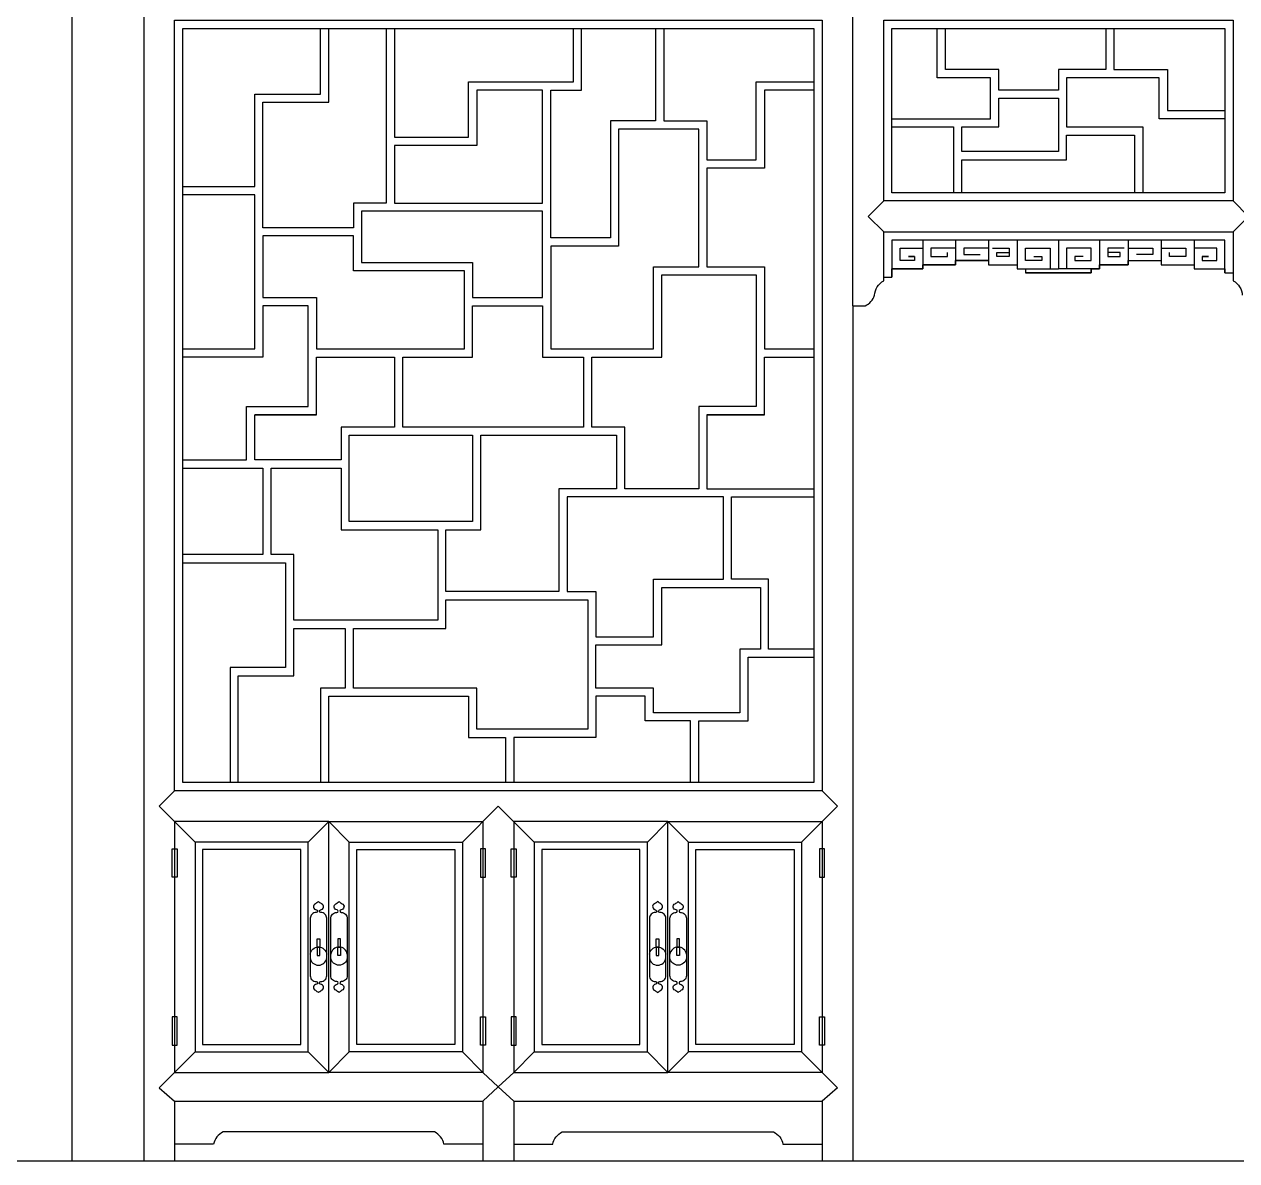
# Model space of a CAD drawing. Extents: x -66030 to 95157, y -13132 to 45879.
# Drawn here: x 46418 to 48876, y 39315 to 41619 of the extents above; entities that cross this region are included whole.
import ezdxf

# ---------------------------------------------------------------- set-up
doc = ezdxf.new("R2010")
doc.units = 0
doc.header["$LTSCALE"] = 100
doc.header["$MEASUREMENT"] = 0
for name, color, linetype in [('2', 1, 'CONTINUOUS'), ('3', 11, 'CONTINUOUS'), ('4', 121, 'CONTINUOUS'), ('7', 105, 'CONTINUOUS')]:
    doc.layers.add(name, color=color, linetype=linetype)

msp = doc.modelspace()

# ---------------------------------------------------------------- linework, layer by layer
at = {"layer": '2'}
msp.add_line((46514.4, 39315.3), (50514.1, 39315.3), dxfattribs=at)
at = {"layer": '3'}
for p, q in [((48239.3, 41123.5), (48176.8, 41123.5)), ((48305.9, 41131.8), (48239.3, 41131.8)), ((48372.6, 41140.1), (48305.9, 41140.1)), ((48655.9, 41140.1), (48722.6, 41140.1)), ((48722.6, 41131.8), (48789.2, 41131.8)), ((48789.2, 41123.5), (48851.7, 41123.5)), ((48580.9, 41115.1), (48447.6, 41115.1))]:
    msp.add_line(p, q, dxfattribs=at)
at = {"layer": '3', "color": 2}
msp.add_line((-66009.4, 39315.3), (95156.9, 39315.3), dxfattribs=at)
at = {"layer": '3'}
for points in [[(46739.4, 40081.9), (46739.4, 41610.9), (48018.5, 41610.9), (48018.5, 40081.9)], [(48851.7, 41610.9), (48851.7, 41277.6), (48176.8, 41277.6), (48176.8, 41610.9)], [(46717.6, 39947.3), (46727.8, 39947.3), (46727.8, 39890.1), (46717.6, 39890.1)], [(46764.4, 39961.1), (46764.4, 39536.1), (46993.5, 39536.1), (46993.5, 39961.1)], [(46779.4, 39946.1), (46779.4, 39551.1), (46978.5, 39551.1), (46978.5, 39946.1)], [(47306, 39961.1), (47306, 39536.1), (47076.9, 39536.1), (47076.9, 39961.1)], [(47291, 39946.1), (47291, 39551.1), (47091.9, 39551.1), (47091.9, 39946.1)], [(47352.8, 39947.3), (47342.6, 39947.3), (47342.6, 39890.1), (47352.8, 39890.1)], [(47405.1, 39947.3), (47415.3, 39947.3), (47415.3, 39890.1), (47405.1, 39890.1)], [(47451.8, 39961.1), (47451.8, 39536.1), (47681, 39536.1), (47681, 39961.1)], [(47466.8, 39946.1), (47466.8, 39551.1), (47666, 39551.1), (47666, 39946.1)], [(47993.5, 39961.1), (47993.5, 39536.1), (47764.3, 39536.1), (47764.3, 39961.1)], [(47978.5, 39946.1), (47978.5, 39551.1), (47779.3, 39551.1), (47779.3, 39946.1)], [(48040.2, 39947.3), (48030, 39947.3), (48030, 39890.1), (48040.2, 39890.1)], [(47011.6, 39765.5), (47017.1, 39765.5), (47017.1, 39748.6), (47011.6, 39748.6)], [(47011.6, 39731.7), (47017.1, 39731.7), (47017.1, 39748.6), (47011.6, 39748.6)], [(47058.7, 39765.5), (47053.3, 39765.5), (47053.3, 39748.6), (47058.7, 39748.6)], [(47058.7, 39731.7), (47053.3, 39731.7), (47053.3, 39748.6), (47058.7, 39748.6)], [(47699.1, 39765.5), (47704.5, 39765.5), (47704.5, 39748.6), (47699.1, 39748.6)], [(47699.1, 39731.7), (47704.5, 39731.7), (47704.5, 39748.6), (47699.1, 39748.6)], [(47746.2, 39765.5), (47740.8, 39765.5), (47740.8, 39748.6), (47746.2, 39748.6)], [(47746.2, 39731.7), (47740.8, 39731.7), (47740.8, 39748.6), (47746.2, 39748.6)], [(46717.6, 39549.9), (46727.8, 39549.9), (46727.8, 39607.1), (46717.6, 39607.1)], [(47352.8, 39549.9), (47342.6, 39549.9), (47342.6, 39607.1), (47352.8, 39607.1)], [(47405.1, 39549.9), (47415.3, 39549.9), (47415.3, 39607.1), (47405.1, 39607.1)], [(48040.2, 39549.9), (48030, 39549.9), (48030, 39607.1), (48040.2, 39607.1)]]:
    msp.add_lwpolyline(points, close=True, dxfattribs=at)
for points in [[(48160.1, 41261), (48128.9, 41229.7), (48160.1, 41198.5)], [(48868.4, 41261), (48899.6, 41229.7), (48868.4, 41198.5)], [(48239.3, 41181.8), (48239.3, 41123.5)], [(48305.9, 41181.8), (48305.9, 41131.8)], [(48372.6, 41181.8), (48372.6, 41131.8), (48430.9, 41131.8)], [(48430.9, 41181.8), (48430.9, 41123.5), (48514.2, 41123.5)], [(48597.6, 41181.8), (48597.6, 41123.5), (48514.2, 41123.5)], [(48514.2, 41181.8), (48514.2, 41123.5)], [(48655.9, 41181.8), (48655.9, 41131.8), (48597.6, 41131.8)], [(48722.6, 41181.8), (48722.6, 41131.8)], [(48789.2, 41181.8), (48789.2, 41123.5)], [(48222.6, 41148.5), (48210.1, 41148.5), (48222.6, 41148.5), (48222.6, 41140.1), (48193.4, 41140.1), (48193.4, 41165.1), (48239.3, 41165.1)], [(48305.9, 41165.1), (48255.9, 41165.1), (48255.9, 41148.5), (48289.3, 41148.5), (48289.3, 41156.8)], [(48372.6, 41165.1), (48322.6, 41165.1), (48322.6, 41152.6), (48355.9, 41152.6)], [(48380.9, 41165.1), (48414.3, 41165.1), (48414.3, 41148.5), (48389.3, 41148.5), (48389.3, 41156.8), (48414.3, 41156.8)], [(48464.2, 41148.5), (48480.9, 41148.5), (48480.9, 41140.1), (48447.6, 41140.1), (48447.6, 41165.1), (48497.6, 41165.1), (48497.6, 41123.5)], [(48564.2, 41148.5), (48547.6, 41148.5), (48547.6, 41140.1), (48580.9, 41140.1), (48580.9, 41165.1), (48530.9, 41165.1), (48530.9, 41123.5)], [(48647.6, 41165.1), (48614.2, 41165.1), (48614.2, 41148.5), (48639.2, 41148.5), (48639.2, 41156.8), (48614.2, 41156.8)], [(48655.9, 41165.1), (48705.9, 41165.1), (48705.9, 41152.6), (48672.6, 41152.6)], [(48722.6, 41165.1), (48772.6, 41165.1), (48772.6, 41148.5), (48739.2, 41148.5), (48739.2, 41156.8)], [(48805.9, 41148.5), (48818.4, 41148.5), (48805.9, 41148.5), (48805.9, 41140.1), (48835.1, 41140.1), (48835.1, 41165.1), (48789.2, 41165.1)], [(48447.6, 41123.5), (48447.6, 41115.1)], [(48580.9, 41123.5), (48580.9, 41115.1)], [(46722.7, 40065.2), (46691.5, 40034), (46722.7, 40002.7)], [(48035.1, 40065.2), (48066.4, 40034), (48035.1, 40002.7)], [(47306, 39961.1), (47378.9, 40034)], [(47451.8, 39961.1), (47378.9, 40034)], [(46764.4, 39961.1), (46722.7, 40002.7)], [(46993.5, 39961.1), (47035.2, 40002.7)], [(47076.9, 39961.1), (47035.2, 40002.7)], [(47681, 39961.1), (47722.6, 40002.7)], [(47764.3, 39961.1), (47722.6, 40002.7)], [(47993.5, 39961.1), (48035.1, 40002.7)], [(46764.4, 39536.1), (46722.7, 39494.4)], [(46993.5, 39536.1), (47035.2, 39494.4)], [(47076.9, 39536.1), (47035.2, 39494.4)], [(47306, 39536.1), (47347.7, 39494.4)], [(47451.8, 39536.1), (47410.2, 39494.4)], [(47681, 39536.1), (47722.6, 39494.4)], [(47764.3, 39536.1), (47722.6, 39494.4)], [(47993.5, 39536.1), (48035.1, 39494.4)], [(46722.7, 39494.4), (46691.5, 39463.2), (46722.7, 39436.1)], [(47347.7, 39494.4), (47378.9, 39465.3), (47347.7, 39436.1)], [(47410.2, 39494.4), (47378.9, 39465.3), (47410.2, 39436.1)], [(48035.1, 39494.4), (48066.4, 39463.2), (48035.1, 39436.1)]]:
    msp.add_lwpolyline(points, dxfattribs=at)
for points in [[(47008, 39660.9, -0.053995), (47014.4, 39656.2, -0.053995), (47020.7, 39660.9, 0.794143), (47018.4, 39673.1, -0.935421), (47019, 39678.6, 0.417952), (47031, 39690.3), (47031, 39806.9, 0.417952), (47019, 39818.6, -0.935421), (47018.4, 39824, 0.794143), (47020.7, 39836.3, -0.053995), (47014.4, 39840.9, -0.053995), (47008, 39836.3, 0.794143), (47010.3, 39824, -0.935421), (47009.8, 39818.6, 0.417952), (46997.7, 39806.9), (46997.7, 39690.3, 0.417952), (47009.8, 39678.6, -0.935421), (47010.3, 39673.1, 0.794143)], [(47062.3, 39660.9, 0.053995), (47056, 39656.2, 0.053995), (47049.7, 39660.9, -0.794143), (47052, 39673.1, 0.935421), (47051.4, 39678.6, -0.417952), (47039.4, 39690.3), (47039.4, 39806.9, -0.417952), (47051.4, 39818.6, 0.935421), (47052, 39824, -0.794143), (47049.7, 39836.3, 0.053995), (47056, 39840.9, 0.053995), (47062.3, 39836.3, -0.794143), (47060.1, 39824, 0.935421), (47060.6, 39818.6, -0.417952), (47072.7, 39806.9), (47072.7, 39690.3, -0.417952), (47060.6, 39678.6, 0.935421), (47060.1, 39673.1, -0.794143)], [(47695.5, 39660.9, -0.053995), (47701.8, 39656.2, -0.053995), (47708.1, 39660.9, 0.794143), (47705.8, 39673.1, -0.935421), (47706.4, 39678.6, 0.417952), (47718.5, 39690.3), (47718.5, 39806.9, 0.417952), (47706.4, 39818.6, -0.935421), (47705.8, 39824, 0.794143), (47708.1, 39836.3, -0.053995), (47701.8, 39840.9, -0.053995), (47695.5, 39836.3, 0.794143), (47697.8, 39824, -0.935421), (47697.2, 39818.6, 0.417952), (47685.1, 39806.9), (47685.1, 39690.3, 0.417952), (47697.2, 39678.6, -0.935421), (47697.8, 39673.1, 0.794143)], [(47749.8, 39660.9, 0.053995), (47743.5, 39656.2, 0.053995), (47737.2, 39660.9, -0.794143), (47739.4, 39673.1, 0.935421), (47738.9, 39678.6, -0.417952), (47726.8, 39690.3), (47726.8, 39806.9, -0.417952), (47738.9, 39818.6, 0.935421), (47739.4, 39824, -0.794143), (47737.2, 39836.3, 0.053995), (47743.5, 39840.9, 0.053995), (47749.8, 39836.3, -0.794143), (47747.5, 39824, 0.935421), (47748.1, 39818.6, -0.417952), (47760.1, 39806.9), (47760.1, 39690.3, -0.417952), (47748.1, 39678.6, 0.935421), (47747.5, 39673.1, -0.794143)]]:
    msp.add_lwpolyline(points, format="xyb", close=True, dxfattribs=at)
for points in [[(46997.7, 39733.8, -0.88654), (47031, 39733.8, 0.35875)], [(47072.7, 39733.8, 0.88654), (47039.4, 39733.8, -0.35875)], [(47685.1, 39733.8, -0.88654), (47718.5, 39733.8, 0.35875)], [(47760.1, 39733.8, 0.88654), (47726.8, 39733.8, -0.35875)], [(46997.7, 39726.5, 0.88654), (47031, 39726.5, -0.35875)], [(47072.7, 39726.5, -0.88654), (47039.4, 39726.5, 0.35875)], [(47685.1, 39726.5, 0.88654), (47718.5, 39726.5, -0.35875)], [(47760.1, 39726.5, -0.88654), (47726.8, 39726.5, 0.35875)]]:
    msp.add_lwpolyline(points, format="xyb", dxfattribs=at)
at = {"layer": '4'}
msp.add_line((46514.4, 42815.7), (46514.4, 39315.3), dxfattribs=at)
msp.add_lwpolyline([(48097.6, 41048.5), (48122.2, 41048.5, 0.220521), (48141.6, 41069.8, -0.26575), (48160.1, 41099.2), (48160.1, 41106.8), (48176.8, 41106.8), (48176.8, 41123.5), (48239.3, 41123.5), (48239.3, 41131.8), (48305.9, 41131.8), (48305.9, 41140.1), (48372.6, 41140.1), (48372.6, 41131.8), (48430.9, 41131.8), (48430.9, 41123.5), (48447.6, 41123.5), (48447.6, 41115.1), (48580.9, 41115.1), (48580.9, 41123.5), (48597.6, 41123.5), (48597.6, 41131.8), (48655.9, 41131.8), (48655.9, 41140.1), (48722.6, 41140.1), (48722.6, 41131.8), (48789.2, 41131.8), (48789.2, 41123.5), (48851.7, 41123.5), (48851.7, 41115.1), (48868.4, 41115.1), (48868.4, 41099.2, -0.26575), (48886.9, 41069.8, 0.220521)], format="xyb", dxfattribs=at)
msp.add_lwpolyline([(48097.6, 41048.5), (48097.6, 39315.3)], dxfattribs=at)
at = {"layer": '7'}
for p, q in [((46660.2, 42198.4), (46660.2, 39315.3)), ((48097.6, 41048.5), (48097.6, 41690.1)), ((46722.7, 39436.1), (47347.7, 39436.1)), ((46722.7, 39436.1), (46722.7, 39315.3)), ((47410.2, 39436.1), (48035.1, 39436.1))]:
    msp.add_line(p, q, dxfattribs=at)
for points in [[(46722.7, 40065.2), (46722.7, 41627.6), (48035.1, 41627.6), (48035.1, 40065.2)], [(48868.4, 41627.6), (48868.4, 41261), (48160.1, 41261), (48160.1, 41627.6)], [(47168.5, 41256.8), (47468.5, 41256.8), (47468.5, 41485.9), (47335.2, 41485.9), (47335.2, 41373.5), (47168.5, 41373.5)], [(48318.4, 41361), (48318.4, 41411), (48393.4, 41411), (48393.4, 41469.3), (48514.2, 41469.3), (48514.2, 41361)], [(47485.2, 41169.3), (47485.2, 40961), (47693.5, 40961), (47693.5, 41127.6), (47785.1, 41127.6), (47785.1, 41406.8), (47622.6, 41406.8), (47622.6, 41169.3)], [(47101.9, 41136), (47326.8, 41136), (47326.8, 41065.1), (47468.5, 41065.1), (47468.5, 41240.1), (47101.9, 41240.1)], [(47010.2, 41065.1), (47010.2, 40961), (47310.2, 40961), (47310.2, 41119.3), (47085.2, 41119.3), (47085.2, 41190.1), (46901.9, 41190.1), (46901.9, 41065.1)], [(47568.5, 40944.3), (47710.1, 40944.3), (47710.1, 41111), (47901.8, 41111), (47901.8, 40844.3), (47785.1, 40844.3), (47785.1, 40677.7), (47635.1, 40677.7), (47635.1, 40802.7), (47568.5, 40802.7), (47568.5, 40944.3)], [(47551.8, 40802.7), (47185.2, 40802.7), (47185.2, 40944.3), (47326.8, 40944.3), (47326.8, 41048.5), (47468.5, 41048.5), (47468.5, 40944.3), (47551.8, 40944.3)], [(47076.9, 40611), (47076.9, 40786), (47326.8, 40786), (47326.8, 40611)], [(47272.7, 40594.4), (47343.5, 40594.4), (47343.5, 40786), (47618.5, 40786), (47618.5, 40677.7), (47501.8, 40677.7), (47501.8, 40469.4), (47272.7, 40469.4)], [(47256, 40594.4), (47256, 40411), (46964.4, 40411), (46964.4, 40544.4), (46918.5, 40544.4), (46918.5, 40719.3), (47060.2, 40719.3), (47060.2, 40594.4)], [(47693.5, 40377.7), (47693.5, 40494.4), (47835.1, 40494.4), (47835.1, 40661), (47518.5, 40661), (47518.5, 40469.4), (47576.8, 40469.4), (47576.8, 40377.7)], [(47693.5, 40223.5), (47693.5, 40273.5), (47576.8, 40273.5), (47576.8, 40361), (47710.1, 40361), (47710.1, 40477.7), (47910.1, 40477.7), (47910.1, 40352.7), (47868.5, 40352.7), (47868.5, 40336), (47868.5, 40223.5)], [(47560.2, 40190.2), (47335.2, 40190.2), (47335.2, 40273.5), (47085.2, 40273.5), (47085.2, 40394.4), (47272.7, 40394.4), (47272.7, 40452.7), (47560.2, 40452.7)], [(47035.2, 39494.4), (47035.2, 40002.7), (46722.7, 40002.7), (46722.7, 39494.4)], [(47035.2, 39494.4), (47035.2, 40002.7), (47347.7, 40002.7), (47347.7, 39494.4)], [(47722.6, 39494.4), (47722.6, 40002.7), (47410.2, 40002.7), (47410.2, 39494.4)], [(47722.6, 39494.4), (47722.6, 40002.7), (48035.1, 40002.7), (48035.1, 39494.4)]]:
    msp.add_lwpolyline(points, close=True, dxfattribs=at)
for points in [[(46739.4, 41290.1), (46885.2, 41290.1), (46885.2, 41477.6), (47018.5, 41477.6), (47018.5, 41610.9)], [(47151.9, 41610.9), (47151.9, 41256.8), (47085.2, 41256.8), (47085.2, 41206.8), (46901.9, 41206.8), (46901.9, 41461), (47035.2, 41461), (47035.2, 41610.9)], [(47168.5, 41610.9), (47168.5, 41390.1), (47318.5, 41390.1), (47318.5, 41502.6), (47531, 41502.6), (47531, 41610.9)], [(47697.6, 41610.9), (47697.6, 41423.5), (47606, 41423.5), (47606, 41186), (47485.2, 41186), (47485.2, 41485.9), (47547.7, 41485.9), (47547.7, 41610.9)], [(47714.3, 41610.9), (47714.3, 41423.5), (47801.8, 41423.5), (47801.8, 41344.3), (47901.8, 41344.3), (47901.8, 41502.6), (48018.5, 41502.6)], [(48176.8, 41427.6), (48376.8, 41427.6), (48376.8, 41510.9), (48268.4, 41510.9), (48268.4, 41610.9)], [(48610.1, 41610.9), (48610.1, 41527.6), (48514.2, 41527.6), (48514.2, 41485.9), (48393.4, 41485.9), (48393.4, 41527.6), (48285.1, 41527.6), (48285.1, 41610.9)], [(48626.7, 41610.9), (48626.7, 41527.6), (48735.1, 41527.6), (48735.1, 41444.3), (48851.7, 41444.3)], [(48851.7, 41427.6), (48718.4, 41427.6), (48718.4, 41510.9), (48530.9, 41510.9), (48530.9, 41411), (48685.1, 41411), (48685.1, 41277.6)], [(48018.5, 41485.9), (47918.5, 41485.9), (47918.5, 41327.6), (47801.8, 41327.6), (47801.8, 41127.6), (47918.5, 41127.6), (47918.5, 40961), (48018.5, 40961)], [(48176.8, 41411), (48301.8, 41411), (48301.8, 41277.6)], [(48318.4, 41277.6), (48318.4, 41344.3), (48530.9, 41344.3), (48530.9, 41394.3), (48668.4, 41394.3), (48668.4, 41277.6)], [(46739.4, 40961), (46885.2, 40961), (46885.2, 41273.5), (46739.4, 41273.5)], [(48160.1, 41099.2), (48160.1, 41198.5), (48868.4, 41198.5), (48868.4, 41099.2)], [(48851.7, 41115.1), (48851.7, 41181.8), (48176.8, 41181.8), (48176.8, 41106.8)], [(46739.4, 40736), (46868.5, 40736), (46868.5, 40844.3), (46993.5, 40844.3), (46993.5, 41048.5), (46901.9, 41048.5), (46901.9, 40944.3), (46739.4, 40944.3)], [(47010.2, 40827.7), (46885.2, 40827.7), (47010.2, 40827.7), (47010.2, 40944.3), (47168.5, 40944.3), (47168.5, 40802.7), (47060.2, 40802.7), (47060.2, 40736), (46885.2, 40736), (46885.2, 40827.7)], [(47918.5, 40827.7), (47918.5, 40944.3), (48018.5, 40944.3)], [(47801.8, 40827.7), (47918.5, 40827.7), (47801.8, 40827.7), (47801.8, 40677.7), (48018.5, 40677.7)], [(46739.4, 40719.3), (46901.9, 40719.3), (46901.9, 40544.4), (46739.4, 40544.4)], [(48018.5, 40352.7), (47926.8, 40352.7), (47926.8, 40494.4), (47851.8, 40494.4), (47851.8, 40661), (48018.5, 40661)], [(46739.4, 40527.7), (46947.7, 40527.7), (46947.7, 40315.2), (46835.2, 40315.2), (46835.2, 40081.9)], [(46851.9, 40081.9), (46851.9, 40298.5), (46964.4, 40298.5), (46964.4, 40394.4), (47068.5, 40394.4), (47068.5, 40273.5), (47018.5, 40273.5), (47018.5, 40081.9)], [(47785.1, 40081.9), (47785.1, 40206.9), (47885.1, 40206.9), (47885.1, 40336), (48018.5, 40336)], [(47035.2, 40081.9), (47035.2, 40256.9), (47318.5, 40256.9), (47318.5, 40173.6), (47393.5, 40173.6), (47393.5, 40081.9)], [(47768.5, 40081.9), (47768.5, 40206.9), (47676.8, 40206.9), (47676.8, 40256.9), (47576.8, 40256.9), (47576.8, 40173.6), (47410.2, 40173.6), (47410.2, 40081.9)], [(47347.7, 39436.1), (47347.7, 39315.3)], [(47410.2, 39436.1), (47410.2, 39315.3)], [(48035.1, 39436.1), (48035.1, 39315.3)]]:
    msp.add_lwpolyline(points, dxfattribs=at)
for points in [[(47347.7, 39348.6), (47268.5, 39348.6, 0.250809), (47249.2, 39373.6), (46821.2, 39373.6, 0.250809), (46801.9, 39348.6), (46722.7, 39348.6)], [(47410.2, 39348.6), (47489.4, 39348.6, -0.250809), (47508.6, 39373.6), (47936.6, 39373.6, -0.250809), (47955.9, 39348.6), (48035.1, 39348.6)]]:
    msp.add_lwpolyline(points, format="xyb", dxfattribs=at)

doc.saveas('drawing.dxf')
